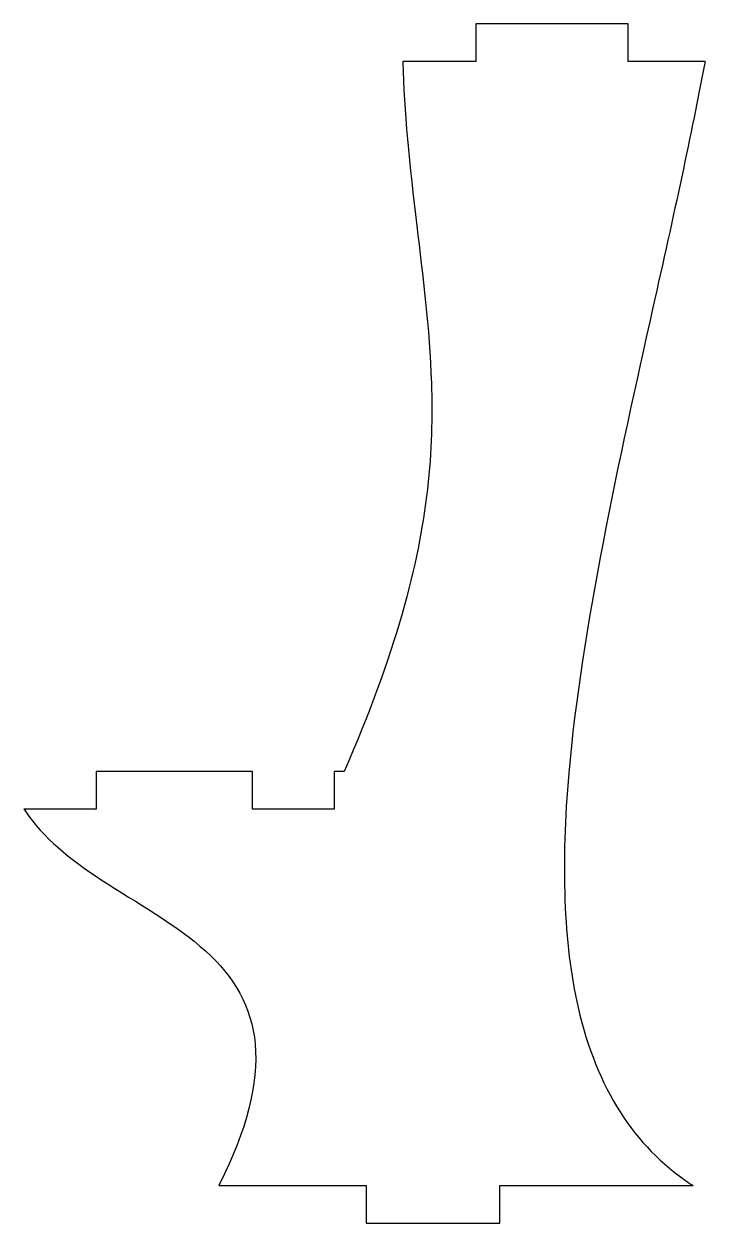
# Model space of a CAD drawing. Header units: millimetres. Extents: x -18.2 to 18.2, y -32.1 to 32.1.
import ezdxf

# ---------------------------------------------------------------- set-up
doc = ezdxf.new("R2010")
doc.units = ezdxf.units.MM
doc.layers.get('0').update_dxf_attribs({"linetype": 'CONTINUOUS'})

msp = doc.modelspace()

# ---------------------------------------------------------------- linework, layer by layer
for p, q in [((14.085, 32.075), (5.935, 32.075)), ((5.935, 32.075), (5.935, 30.075)), ((14.085, 30.075), (14.085, 32.075)), ((5.935, 30.075), (2.023, 30.075)), ((18.197, 30.075), (14.085, 30.075)), ((-6.025, -7.925), (-14.384, -7.925)), ((-14.384, -7.925), (-14.384, -9.925)), ((-6.025, -9.925), (-6.025, -7.925)), ((-1.12, -7.925), (-1.653, -7.925)), ((-1.653, -7.925), (-1.653, -9.925)), ((-14.384, -9.925), (-18.248, -9.925)), ((-1.653, -9.925), (-6.025, -9.925)), ((-7.825, -30.075), (0.072, -30.075)), ((0.072, -30.075), (0.072, -32.075)), ((7.222, -32.075), (7.222, -30.075)), ((7.222, -30.075), (17.562, -30.075)), ((0.072, -32.075), (7.222, -32.075))]:
    msp.add_line(p, q)
for points, knots in [([(2.023, 30.075), (2.024, 30.049), (2.024, 30.024), (2.025, 29.998), (2.081, 27.502), (2.388, 24.502), (2.772, 21.271), (3.088, 18.615), (3.454, 15.843), (3.554, 12.86), (3.674, 9.309), (3.39, 5.42), (1.987, 0.516), (1.264, -2.009), (0.244, -4.807), (-1.12, -7.925)], [-0.003101, -0.003101, -0.003101, -0.003101, 0, 0, 0, 0.302337, 0.302337, 0.302337, 0.550919, 0.550919, 0.550919, 0.846896, 0.846896, 0.846896, 0.999269, 0.999269, 0.999269, 0.999269]), ([(18.197, 30.075), (18.192, 30.045), (18.187, 30.016), (18.181, 29.986), (17.496, 26.288), (16.509, 21.823), (15.411, 16.904), (13.616, 8.865), (11.579, -0.292), (10.907, -8.007)], [-0.0016172, -0.0016172, -0.0016172, -0.0016172, 0, 0, 0, 0.202272, 0.202272, 0.202272, 0.532865, 0.532865, 0.532865, 0.532865]), ([(10.907, -8.007), (10.485, -12.843), (10.612, -17.097), (11.407, -20.545), (12.403, -24.869), (14.411, -27.972), (17.356, -29.938), (17.425, -29.983), (17.493, -30.029), (17.562, -30.075)], [0.532865, 0.532865, 0.532865, 0.532865, 0.7401322, 0.7401322, 0.7401322, 1, 1, 1, 1.0060172, 1.0060172, 1.0060172, 1.0060172]), ([(-18.248, -9.925), (-18.222, -9.964), (-18.196, -10.003), (-18.17, -10.042), (-17.234, -11.444), (-15.772, -12.62), (-14.11, -13.708), (-12.201, -14.958), (-10.081, -16.117), (-8.534, -17.516), (-7.002, -18.9), (-6.059, -20.526), (-5.877, -22.488), (-5.68, -24.614), (-6.333, -27.119), (-7.77, -29.966), (-7.789, -30.002), (-7.807, -30.039), (-7.825, -30.075)], [-0.006188, -0.006188, -0.006188, -0.006188, 0, 0, 0, 0.221246, 0.221246, 0.221246, 0.47552, 0.47552, 0.47552, 0.727235, 0.727235, 0.727235, 1, 1, 1, 1.003465, 1.003465, 1.003465, 1.003465])]:
    msp.add_open_spline(points, degree=3, knots=knots)

doc.saveas('drawing.dxf')
